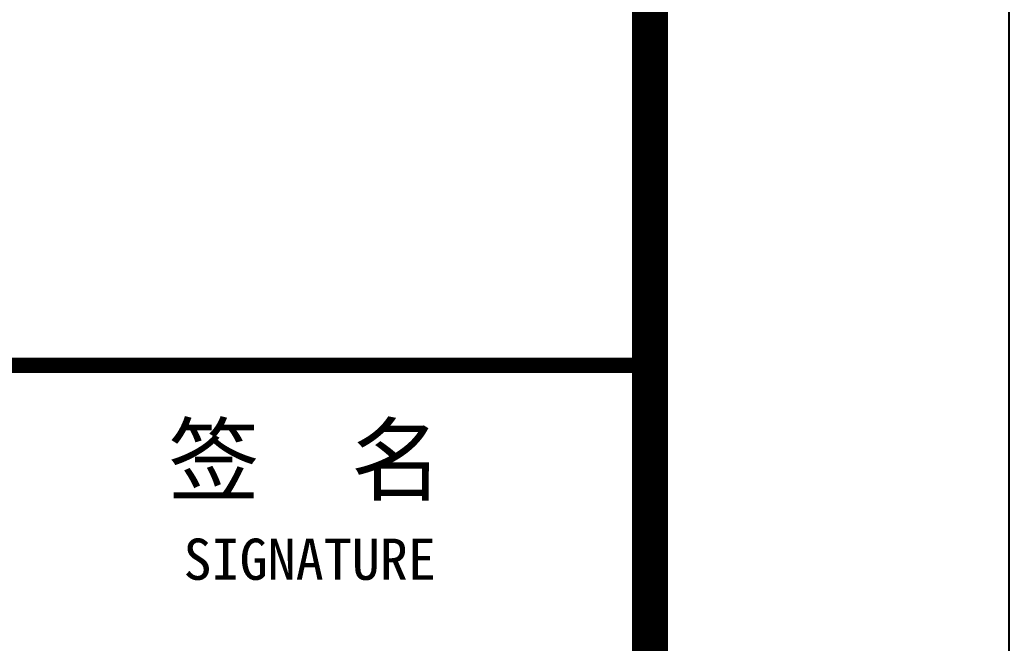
# Model space of a CAD drawing. Extents: x 4929870 to 5205508, y 4505833 to 4862647.
# Drawn here: x 5200000 to 5205508, y 4810544 to 4814015 of the extents above; entities that cross this region are included whole.
import ezdxf

# ---------------------------------------------------------------- set-up
doc = ezdxf.new("R2010")
doc.units = 0
doc.header["$LTSCALE"] = 1000
doc.header["$MEASUREMENT"] = 0
doc.layers.add('PUB_TEXT', color=7, linetype='CONTINUOUS')
doc.layers.add('PUB_TITLE', color=4, linetype='CONTINUOUS')
doc.styles.add('TQ', font='')
doc.styles.get('TQ').set_extended_font_data('SimSun')

msp = doc.modelspace()

# ---------------------------------------------------------------- linework, layer by layer
at = {"layer": 'PUB_TITLE'}
msp.add_lwpolyline([(5086707.7, 4778647.5), (5205507.7, 4778647.5), (5205507.7, 4862647.5), (5086707.7, 4862647.5)], close=True, dxfattribs=at)
at = {"layer": 'PUB_TITLE', "const_width": 200}
msp.add_lwpolyline([(5091707.7, 4780647.5), (5203507.7, 4780647.5), (5203507.7, 4860647.5), (5091707.7, 4860647.5)], close=True, dxfattribs=at)
at = {"layer": 'PUB_TITLE', "lineweight": 40, "const_width": 85, "elevation": 0}
msp.add_lwpolyline([(5192289.7, 4812091.9), (5203509.7, 4812091.2)], dxfattribs=at)

# ---------------------------------------------------------------- texts
at = {"layer": 'PUB_TEXT', "attachment_point": 1, "rotation": 359.9964, "style": 'TQ'}
for s, insert, char_height, width in [('签  名', (5200824.8, 4811751.4, 0), 374, 2948.127), ('SIGNATURE', (5200911.1, 4811126.4, 0), 229.5, 4799.073)]:
    msp.add_mtext(s, dxfattribs=dict(at, insert=insert, char_height=char_height, width=width))

doc.saveas('drawing.dxf')
